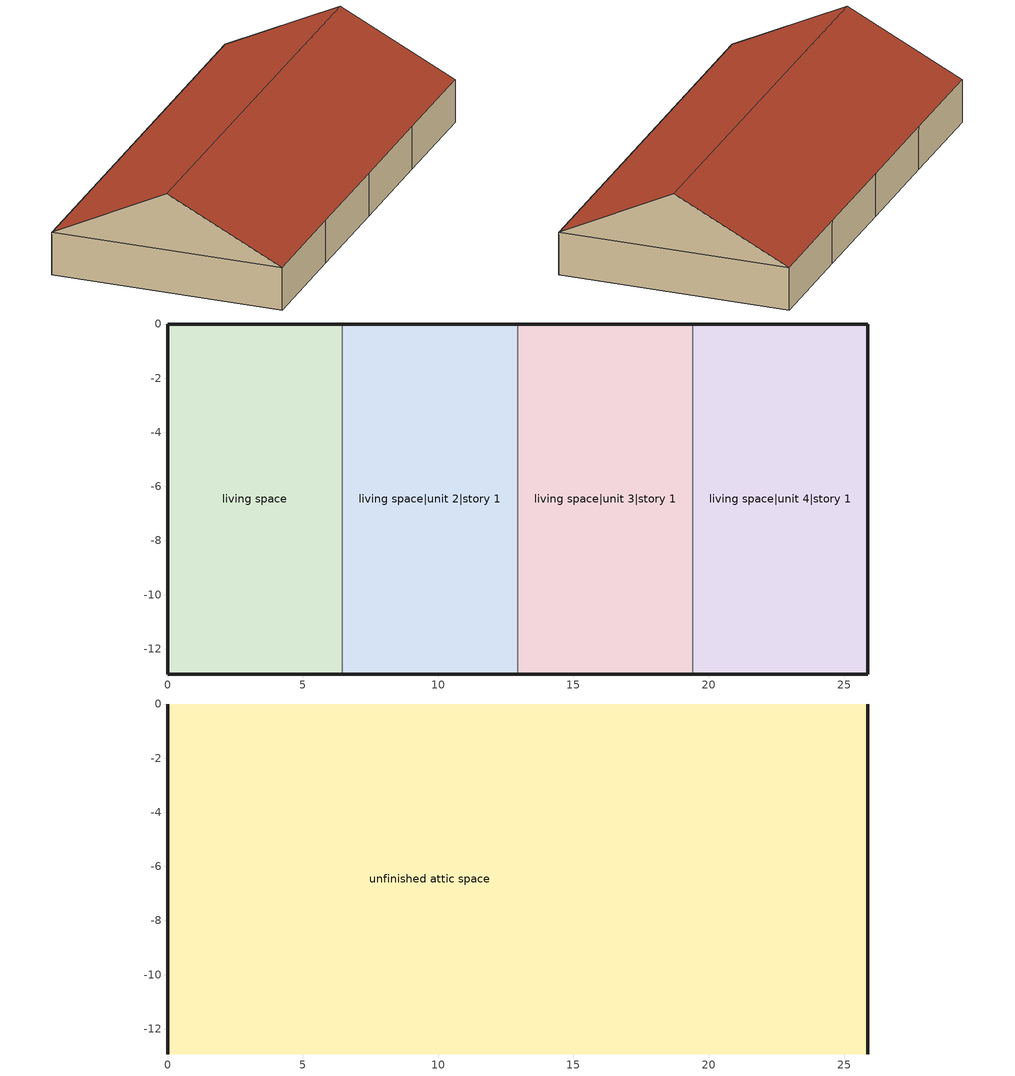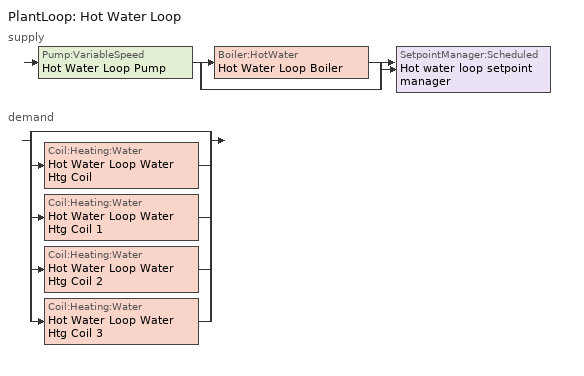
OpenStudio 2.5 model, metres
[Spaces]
living space
 floor foundation: 0,-12.93 0,0 6.47,0 6.47,-12.93 z0
 wall outside: 6.47,0 0,0 0,-12.93 6.47,-12.93 z0:2.44
 wall to living space|unit 2|story 1: 6.47,-12.93 6.47,0 z0:2.44
living space|unit 2|story 1
 floor foundation: 6.47,-12.93 6.47,0 12.93,0 12.93,-12.93 z0
 wall outside: 12.93,0 6.47,0 / 6.47,-12.93 12.93,-12.93 z0:2.44
 wall to living space|unit 3|story 1: 12.93,-12.93 12.93,0 z0:2.44
living space|unit 3|story 1
 floor foundation: 12.93,-12.93 12.93,0 19.4,0 19.4,-12.93 z0
 wall outside: 19.4,0 12.93,0 / 12.93,-12.93 19.4,-12.93 z0:2.44
 wall to living space|unit 4|story 1: 19.4,-12.93 19.4,0 z0:2.44
living space|unit 4|story 1
 floor foundation: 19.4,-12.93 19.4,0 25.86,0 25.86,-12.93 z0
 wall outside: 19.4,-12.93 25.86,-12.93 25.86,0 19.4,0 z0:2.44
unfinished attic space
 floor to living space: 6.47,0 6.47,-12.93 0,-12.93 0,0 z2.44
 floor to living space|unit 2|story 1: 12.93,0 12.93,-12.93 6.47,-12.93 6.47,0 z2.44
 floor to living space|unit 4|story 1: 25.86,0 25.86,-12.93 19.4,-12.93 19.4,0 z2.44
 floor to living space|unit 3|story 1: 19.4,0 19.4,-12.93 12.93,-12.93 12.93,0 z2.44
 wall outside: 0,-6.47,5.67 0,0,2.44 0,-12.93,2.44; 25.86,-6.47,5.67 25.86,-12.93,2.44 25.86,0,2.44
 roof outside: 0,-6.47,5.67 25.86,-6.47,5.67 25.86,0,2.44 0,0,2.44; 25.86,-6.47,5.67 0,-6.47,5.67 0,-12.93,2.44 25.86,-12.93,2.44
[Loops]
PlantLoop 'Hot Water Loop'
 supply: Pump:VariableSpeed 'Hot Water Loop Pump' > split
  | Boiler:HotWater 'Hot Water Loop Boiler'
  | bypass
  join > SetpointManager:Scheduled 'Hot water loop setpoint manager'
 demand: split
  | bypass
  | Coil:Heating:Water 'Hot Water Loop Water Htg Coil'
  | Coil:Heating:Water 'Hot Water Loop Water Htg Coil 1'
  | Coil:Heating:Water 'Hot Water Loop Water Htg Coil 2'
  | Coil:Heating:Water 'Hot Water Loop Water Htg Coil 3'
[Building]
Building 1: North Axis {deg}=0; Standards Number of Stories=1; Standards Number of Above Ground Stories=1; Standards Building Type=singlefamilyattached; Standards Number of Living Units=4
[Site]
Denver Intl Ap_CO_USA: Latitude {deg}=39.83; Longitude {deg}=-104.65; Time Zone {hr}=-7; Elevation {m}=1650
[ClimateZones]
Climate Zone Institution Name 2=Building America; Climate Zone Document Year 2=0; Climate Zone Value 2=Cold
[Site:WaterMainsTemperature]
Calculation Method=Correlation; Annual Average Outdoor Air Temperature {C}=10.8753; Maximum Difference In Monthly Average Outdoor Air Temperatures {deltaC}=23.1524
[Site:GroundTemperature:Deep]
10.8753, 10.8753, 10.8753, 10.8753, 10.8753, 10.8753, 10.8753, 10.8753, 10.8753, 10.8753, 10.8753, 10.8753
[ThermalZone] Use Ideal Air Loads=No
Name | Thermostat
living zone | living zone temperature setpoint
living zone|unit 2 | living zone|unit 2 temperature setpoint
living zone|unit 3 | living zone|unit 3 temperature setpoint
living zone|unit 4 | living zone|unit 4 temperature setpoint
unfinished attic zone
[Sizing:Zone] Zone Cooling Design Supply Air Temperature Input Method=SupplyAirTemperature; Zone Cooling Design Supply Air Temperature {C}=14; Zone Cooling Design Supply Air Temperature Difference {deltaC}=11.11; Zone Heating Design Supply Air Temperature Input Method=SupplyAirTemperature; Zone Heating Design Supply Air Temperature Difference {deltaC}=11.11; Zone Heating Design Supply Air Humidity Ratio {kg-H2O/kg-air}=0.008; Cooling Design Air Flow Method=DesignDay; Heating Design Air Flow Method=DesignDay; Account for Dedicated Outdoor Air System=No; Dedicated Outdoor Air System Control Strategy=NeutralSupplyAir; Dedicated Outdoor Air Low Setpoint Temperature for Design {C}=autosize; Dedicated Outdoor Air High Setpoint Temperature for Design {C}=autosize
Name | Zone Heating Design Supply Air Temperature {C} | Zone Cooling Design Supply Air Humidity Ratio {kg-H2O/kg-air}
living zone; living zone|unit 2; living zone|unit 3; living zone|unit 4 | 50 | 0.008
unfinished attic zone | 40 | 0.0085
[Zone equipment]
living zone: living zone PTAC
living zone|unit 2: living zone|unit 2 PTAC
living zone|unit 3: living zone|unit 3 PTAC
living zone|unit 4: living zone|unit 4 PTAC
[Space]
Name | Space Type | Thermal Zone | Building Unit
living space | Space Type 1 | living zone | unit 1
living space|unit 2|story 1 | Space Type 1 | living zone|unit 2 | unit 2
living space|unit 3|story 1 | Space Type 1 | living zone|unit 3 | unit 3
living space|unit 4|story 1 | Space Type 1 | living zone|unit 4 | unit 4
unfinished attic space | Space Type 2 | unfinished attic zone
[SpaceType]
Name | Standards Space Type
Space Type 1 | living
Space Type 2 | unfinished attic
[BuildingUnit] Building Unit Type=Residential
unit 1; unit 2; unit 3; unit 4; EPWWeatherInfo
[PlantLoop]
Hot Water Loop: Fluid Type=Water; Glycol Concentration=0; Minimum Loop Temperature {C}=10; Plant Loop Volume {m3}=Autocalculate; Load Distribution Scheme=Optimal
[Sizing:Plant]
Hot Water Loop: Loop Type=Heating; Design Loop Exit Temperature {C}=82.2222; Loop Design Temperature Difference {deltaC}=11.1111; Sizing Option=NonCoincident; Zone Timesteps in Averaging Window=1; Coincident Sizing Factor Mode=None
[SetpointManager:Scheduled]
Hot water loop setpoint manager: Control Variable=Temperature; Schedule=Hot Water Loop Temp - 180F
[Pump:VariableSpeed]
Hot Water Loop Pump: Rated Pump Head {Pa}=179344; Motor Efficiency=0.9; Pump Control Type=Intermittent; Skin Loss Radiative Fraction=0.5; Design Power Sizing Method=PowerPerFlowPerPressure; Design Electric Power per Unit Flow Rate {W/(m3/s)}=348701.1; Design Shaft Power per Unit Flow Rate per Unit Head {W-s/m3-Pa}=1.28205; Design Minimum Flow Rate Fraction=0
[Boiler:HotWater]
Hot Water Loop Boiler: Fuel Type=NaturalGas; Nominal Thermal Efficiency=0.78; Efficiency Curve Temperature Evaluation Variable=LeavingBoiler; Design Water Outlet Temperature {C}=82.2222; Maximum Part Load Ratio=1.2; Water Outlet Upper Temperature Limit {C}=95; Boiler Flow Mode=LeavingSetpointModulated; Parasitic Electric Load {W}=0; Sizing Factor=1
[Fan:ConstantVolume] Availability Schedule=Always On Discrete; Fan Efficiency=0.52; Pressure Rise {Pa}=331.288; Maximum Flow Rate {m3/s}=AutoSize; Motor Efficiency=0.8
living zone PTAC Fan; living zone|unit 4 PTAC Fan; living zone|unit 2 PTAC Fan; living zone|unit 3 PTAC Fan
[Coil:Heating:Water] Availability Schedule=residential heating season; Rated Inlet Water Temperature {C}=82.2222; Rated Inlet Air Temperature {C}=16.6; Rated Outlet Water Temperature {C}=71.1111; Rated Outlet Air Temperature {C}=32.2
Hot Water Loop Water Htg Coil; Hot Water Loop Water Htg Coil 1; Hot Water Loop Water Htg Coil 2; Hot Water Loop Water Htg Coil 3
[Controller:WaterCoil] Action=Normal; Minimum Actuated Flow {m3/s}=0
Name | Water Coil
Controller Water Coil 1 | Hot Water Loop Water Htg Coil
Controller Water Coil 2 | Hot Water Loop Water Htg Coil 1
Controller Water Coil 3 | Hot Water Loop Water Htg Coil 2
Controller Water Coil 4 | Hot Water Loop Water Htg Coil 3
[Coil:Cooling:DX:SingleSpeed] Availability Schedule=residential cooling season; Rated Total Cooling Capacity {W}=autosize; Rated Sensible Heat Ratio=autosize; Rated COP {W/W}=3; Rated Air Flow Rate {m3/s}=autosize; Rated Evaporator Fan Power Per Volume Flow Rate {W/(m3/s)}=773.3; Condenser Type=AirCooled; Evaporative Condenser Effectiveness=0; Evaporative Condenser Air Flow Rate {m3/s}=Autosize; Evaporative Condenser Pump Rated Power Consumption {W}=Autosize; Crankcase Heater Capacity {W}=0; Maximum Outdoor Dry-Bulb Temperature for Crankcase Heater Operation {C}=0; Basin Heater Capacity {W/K}=0; Basin Heater Setpoint Temperature {C}=10
Name | Total Cooling Capacity Function of Temperature Curve | Total Cooling Capacity Function of Flow Fraction Curve | Energy Input Ratio Function of Temperature Curve | Energy Input Ratio Function of Flow Fraction Curve | Part Load Fraction Correlation Curve
living zone PTAC 1spd DX AC Clg Coil | Curve Biquadratic 1 | Curve Quadratic 1 | Curve Biquadratic 2 | Curve Quadratic 2 | Curve Quadratic 3
living zone|unit 4 PTAC 1spd DX AC Clg Coil | Curve Biquadratic 3 | Curve Quadratic 4 | Curve Biquadratic 4 | Curve Quadratic 5 | Curve Quadratic 6
living zone|unit 2 PTAC 1spd DX AC Clg Coil | Curve Biquadratic 5 | Curve Quadratic 7 | Curve Biquadratic 6 | Curve Quadratic 8 | Curve Quadratic 9
living zone|unit 3 PTAC 1spd DX AC Clg Coil | Curve Biquadratic 7 | Curve Quadratic 10 | Curve Biquadratic 8 | Curve Quadratic 11 | Curve Quadratic 12
[ZoneHVAC:PackagedTerminalAirConditioner] Availability Schedule=Always On Discrete; Supply Air Flow Rate During Cooling Operation {m3/s}=Autosize; Supply Air Flow Rate During Heating Operation {m3/s}=Autosize; Supply Air Flow Rate When No Cooling or Heating is Needed {m3/s}=Autosize; Outdoor Air Flow Rate During Cooling Operation {m3/s}=Autosize; Outdoor Air Flow Rate During Heating Operation {m3/s}=Autosize; Outdoor Air Flow Rate When No Cooling or Heating is Needed {m3/s}=Autosize; Fan Placement=DrawThrough; Supply Air Fan Operating Mode Schedule=Always On Discrete
Name | Supply Air Fan | Heating Coil | Cooling Coil
living zone PTAC | living zone PTAC Fan | Hot Water Loop Water Htg Coil | living zone PTAC 1spd DX AC Clg Coil
living zone|unit 4 PTAC | living zone|unit 4 PTAC Fan | Hot Water Loop Water Htg Coil 1 | living zone|unit 4 PTAC 1spd DX AC Clg Coil
living zone|unit 2 PTAC | living zone|unit 2 PTAC Fan | Hot Water Loop Water Htg Coil 2 | living zone|unit 2 PTAC 1spd DX AC Clg Coil
living zone|unit 3 PTAC | living zone|unit 3 PTAC Fan | Hot Water Loop Water Htg Coil 3 | living zone|unit 3 PTAC 1spd DX AC Clg Coil
[ThermostatSetpoint:DualSetpoint] Heating Setpoint Temperature Schedule=residential heating setpoint; Cooling Setpoint Temperature Schedule=residential cooling setpoint
living zone|unit 2 temperature setpoint; living zone temperature setpoint; living zone|unit 4 temperature setpoint; living zone|unit 3 temperature setpoint
[Schedule:Ruleset]
Name | Default Day Schedule | Summer Design Day Schedule | Winter Design Day Schedule
Hot Water Loop Temp - 180F | Hot Water Loop Temp - 180F Default
residential heating season | Schedule Day 1 | residential heating season allday7 summer design | residential heating season allday1 winter design
residential cooling season | Schedule Day 4 | residential cooling season allday7 summer design | residential cooling season allday1 winter design
residential heating setpoint | Schedule Day 2 | residential heating setpoint allday7 summer design | residential heating setpoint allday1 winter design
residential cooling setpoint | Schedule Day 3 | residential cooling setpoint allday7 summer design | residential cooling setpoint allday1 winter design
[Schedule:Day]
Hot Water Loop Temp - 180F Default: 24, 0, 82.2222
Schedule Day 1; Schedule Day 4; Schedule Day 2; Schedule Day 3: 24, 0, 0
residential heating season allday1; residential heating season allday2; residential heating season allday3; residential heating season allday4; residential heating season allday5; residential heating season allday6; residential heating season allday7; residential heating season allday8; residential heating season allday9; residential heating season allday10; residential heating season allday11; residential heating season allday12; residential heating season allday1 winter design; residential heating season allday7 summer design; residential cooling season allday1; residential cooling season allday2; residential cooling season allday3; residential cooling season allday4; residential cooling season allday5; residential cooling season allday6; residential cooling season allday7; residential cooling season allday8; residential cooling season allday9; residential cooling season allday10; residential cooling season allday11; residential cooling season allday12; residential cooling season allday1 winter design; residential cooling season allday7 summer design: 24, 0, 1
residential heating setpoint allday1; residential heating setpoint allday2; residential heating setpoint allday3; residential heating setpoint allday4; residential heating setpoint allday5; residential heating setpoint allday6; residential heating setpoint allday7; residential heating setpoint allday8; residential heating setpoint allday9; residential heating setpoint allday10; residential heating setpoint allday11; residential heating setpoint allday12; residential heating setpoint allday1 winter design; residential heating setpoint allday7 summer design: 24, 0, 21.6667
residential cooling setpoint allday1; residential cooling setpoint allday2; residential cooling setpoint allday3; residential cooling setpoint allday4; residential cooling setpoint allday5; residential cooling setpoint allday6; residential cooling setpoint allday7; residential cooling setpoint allday8; residential cooling setpoint allday9; residential cooling setpoint allday10; residential cooling setpoint allday11; residential cooling setpoint allday12; residential cooling setpoint allday1 winter design; residential cooling setpoint allday7 summer design: 24, 0, 24.4444
[Schedule:Constant]
Always On Discrete: Value=1
[Curve:Biquadratic] Minimum Value of x=12.77778; Maximum Value of x=23.88889; Minimum Value of y=18.3; Maximum Value of y=46.11111
Name | Coefficient1 Constant | Coefficient2 x | Coefficient3 x**2 | Coefficient4 y | Coefficient5 y**2 | Coefficient6 x*y
Curve Biquadratic 1; Curve Biquadratic 3; Curve Biquadratic 5; Curve Biquadratic 7 | 0.942588 | 0.00954335 | 0.00068377 | -0.0110427 | 5.249e-06 | -9.72e-06
Curve Biquadratic 2; Curve Biquadratic 4; Curve Biquadratic 6; Curve Biquadratic 8 | 0.342414 | 0.034885 | -0.0006237 | 0.00497722 | 0.000437951 | -0.000728028
[Curve:Quadratic]
Name | Coefficient1 Constant | Coefficient2 x | Coefficient3 x**2 | Minimum Value of x | Maximum Value of x | Minimum Curve Output | Maximum Curve Output
Curve Quadratic 1; Curve Quadratic 4; Curve Quadratic 7; Curve Quadratic 10 | 0.8 | 0.2 | 0 | 0.5 | 1.5
Curve Quadratic 2; Curve Quadratic 5; Curve Quadratic 8; Curve Quadratic 11 | 1.1552 | -0.1808 | 0.0256 | 0.5 | 1.5
Curve Quadratic 3; Curve Quadratic 6; Curve Quadratic 9; Curve Quadratic 12 | 0.85 | 0.15 | 0 | 0 | 1 | 0.7 | 1
[Schedule:Rule] Apply Sunday=Yes; Apply Monday=Yes; Apply Tuesday=Yes; Apply Wednesday=Yes; Apply Thursday=Yes; Apply Friday=Yes; Apply Saturday=Yes; Date Specification Type=DateRange; Start Day=1
Name | Schedule Ruleset | Rule Order | Day Schedule | Start Month | End Month | End Day
residential heating season allday ruleset1 | residential heating season | 11 | residential heating season allday1 | 1 | 1 | 31
residential heating season allday ruleset2 | residential heating season | 10 | residential heating season allday2 | 2 | 2 | 28
residential heating season allday ruleset3 | residential heating season | 9 | residential heating season allday3 | 3 | 3 | 31
residential heating season allday ruleset4 | residential heating season | 8 | residential heating season allday4 | 4 | 4 | 30
residential heating season allday ruleset5 | residential heating season | 7 | residential heating season allday5 | 5 | 5 | 31
residential heating season allday ruleset6 | residential heating season | 6 | residential heating season allday6 | 6 | 6 | 30
residential heating season allday ruleset7 | residential heating season | 5 | residential heating season allday7 | 7 | 7 | 31
residential heating season allday ruleset8 | residential heating season | 4 | residential heating season allday8 | 8 | 8 | 31
residential heating season allday ruleset9 | residential heating season | 3 | residential heating season allday9 | 9 | 9 | 30
residential heating season allday ruleset10 | residential heating season | 2 | residential heating season allday10 | 10 | 10 | 31
residential heating season allday ruleset11 | residential heating season | 1 | residential heating season allday11 | 11 | 11 | 30
residential heating season allday ruleset12 | residential heating season | 0 | residential heating season allday12 | 12 | 12 | 31
residential cooling season allday ruleset1 | residential cooling season | 11 | residential cooling season allday1 | 1 | 1 | 31
residential cooling season allday ruleset2 | residential cooling season | 10 | residential cooling season allday2 | 2 | 2 | 28
residential cooling season allday ruleset3 | residential cooling season | 9 | residential cooling season allday3 | 3 | 3 | 31
residential cooling season allday ruleset4 | residential cooling season | 8 | residential cooling season allday4 | 4 | 4 | 30
residential cooling season allday ruleset5 | residential cooling season | 7 | residential cooling season allday5 | 5 | 5 | 31
residential cooling season allday ruleset6 | residential cooling season | 6 | residential cooling season allday6 | 6 | 6 | 30
residential cooling season allday ruleset7 | residential cooling season | 5 | residential cooling season allday7 | 7 | 7 | 31
residential cooling season allday ruleset8 | residential cooling season | 4 | residential cooling season allday8 | 8 | 8 | 31
residential cooling season allday ruleset9 | residential cooling season | 3 | residential cooling season allday9 | 9 | 9 | 30
residential cooling season allday ruleset10 | residential cooling season | 2 | residential cooling season allday10 | 10 | 10 | 31
residential cooling season allday ruleset11 | residential cooling season | 1 | residential cooling season allday11 | 11 | 11 | 30
residential cooling season allday ruleset12 | residential cooling season | 0 | residential cooling season allday12 | 12 | 12 | 31
residential heating setpoint allday ruleset1 | residential heating setpoint | 11 | residential heating setpoint allday1 | 1 | 1 | 31
residential heating setpoint allday ruleset2 | residential heating setpoint | 10 | residential heating setpoint allday2 | 2 | 2 | 28
residential heating setpoint allday ruleset3 | residential heating setpoint | 9 | residential heating setpoint allday3 | 3 | 3 | 31
residential heating setpoint allday ruleset4 | residential heating setpoint | 8 | residential heating setpoint allday4 | 4 | 4 | 30
residential heating setpoint allday ruleset5 | residential heating setpoint | 7 | residential heating setpoint allday5 | 5 | 5 | 31
residential heating setpoint allday ruleset6 | residential heating setpoint | 6 | residential heating setpoint allday6 | 6 | 6 | 30
residential heating setpoint allday ruleset7 | residential heating setpoint | 5 | residential heating setpoint allday7 | 7 | 7 | 31
residential heating setpoint allday ruleset8 | residential heating setpoint | 4 | residential heating setpoint allday8 | 8 | 8 | 31
residential heating setpoint allday ruleset9 | residential heating setpoint | 3 | residential heating setpoint allday9 | 9 | 9 | 30
residential heating setpoint allday ruleset10 | residential heating setpoint | 2 | residential heating setpoint allday10 | 10 | 10 | 31
residential heating setpoint allday ruleset11 | residential heating setpoint | 1 | residential heating setpoint allday11 | 11 | 11 | 30
residential heating setpoint allday ruleset12 | residential heating setpoint | 0 | residential heating setpoint allday12 | 12 | 12 | 31
residential cooling setpoint allday ruleset1 | residential cooling setpoint | 11 | residential cooling setpoint allday1 | 1 | 1 | 31
residential cooling setpoint allday ruleset2 | residential cooling setpoint | 10 | residential cooling setpoint allday2 | 2 | 2 | 28
residential cooling setpoint allday ruleset3 | residential cooling setpoint | 9 | residential cooling setpoint allday3 | 3 | 3 | 31
residential cooling setpoint allday ruleset4 | residential cooling setpoint | 8 | residential cooling setpoint allday4 | 4 | 4 | 30
residential cooling setpoint allday ruleset5 | residential cooling setpoint | 7 | residential cooling setpoint allday5 | 5 | 5 | 31
residential cooling setpoint allday ruleset6 | residential cooling setpoint | 6 | residential cooling setpoint allday6 | 6 | 6 | 30
residential cooling setpoint allday ruleset7 | residential cooling setpoint | 5 | residential cooling setpoint allday7 | 7 | 7 | 31
residential cooling setpoint allday ruleset8 | residential cooling setpoint | 4 | residential cooling setpoint allday8 | 8 | 8 | 31
residential cooling setpoint allday ruleset9 | residential cooling setpoint | 3 | residential cooling setpoint allday9 | 9 | 9 | 30
residential cooling setpoint allday ruleset10 | residential cooling setpoint | 2 | residential cooling setpoint allday10 | 10 | 10 | 31
residential cooling setpoint allday ruleset11 | residential cooling setpoint | 1 | residential cooling setpoint allday11 | 11 | 11 | 30
residential cooling setpoint allday ruleset12 | residential cooling setpoint | 0 | residential cooling setpoint allday12 | 12 | 12 | 31
